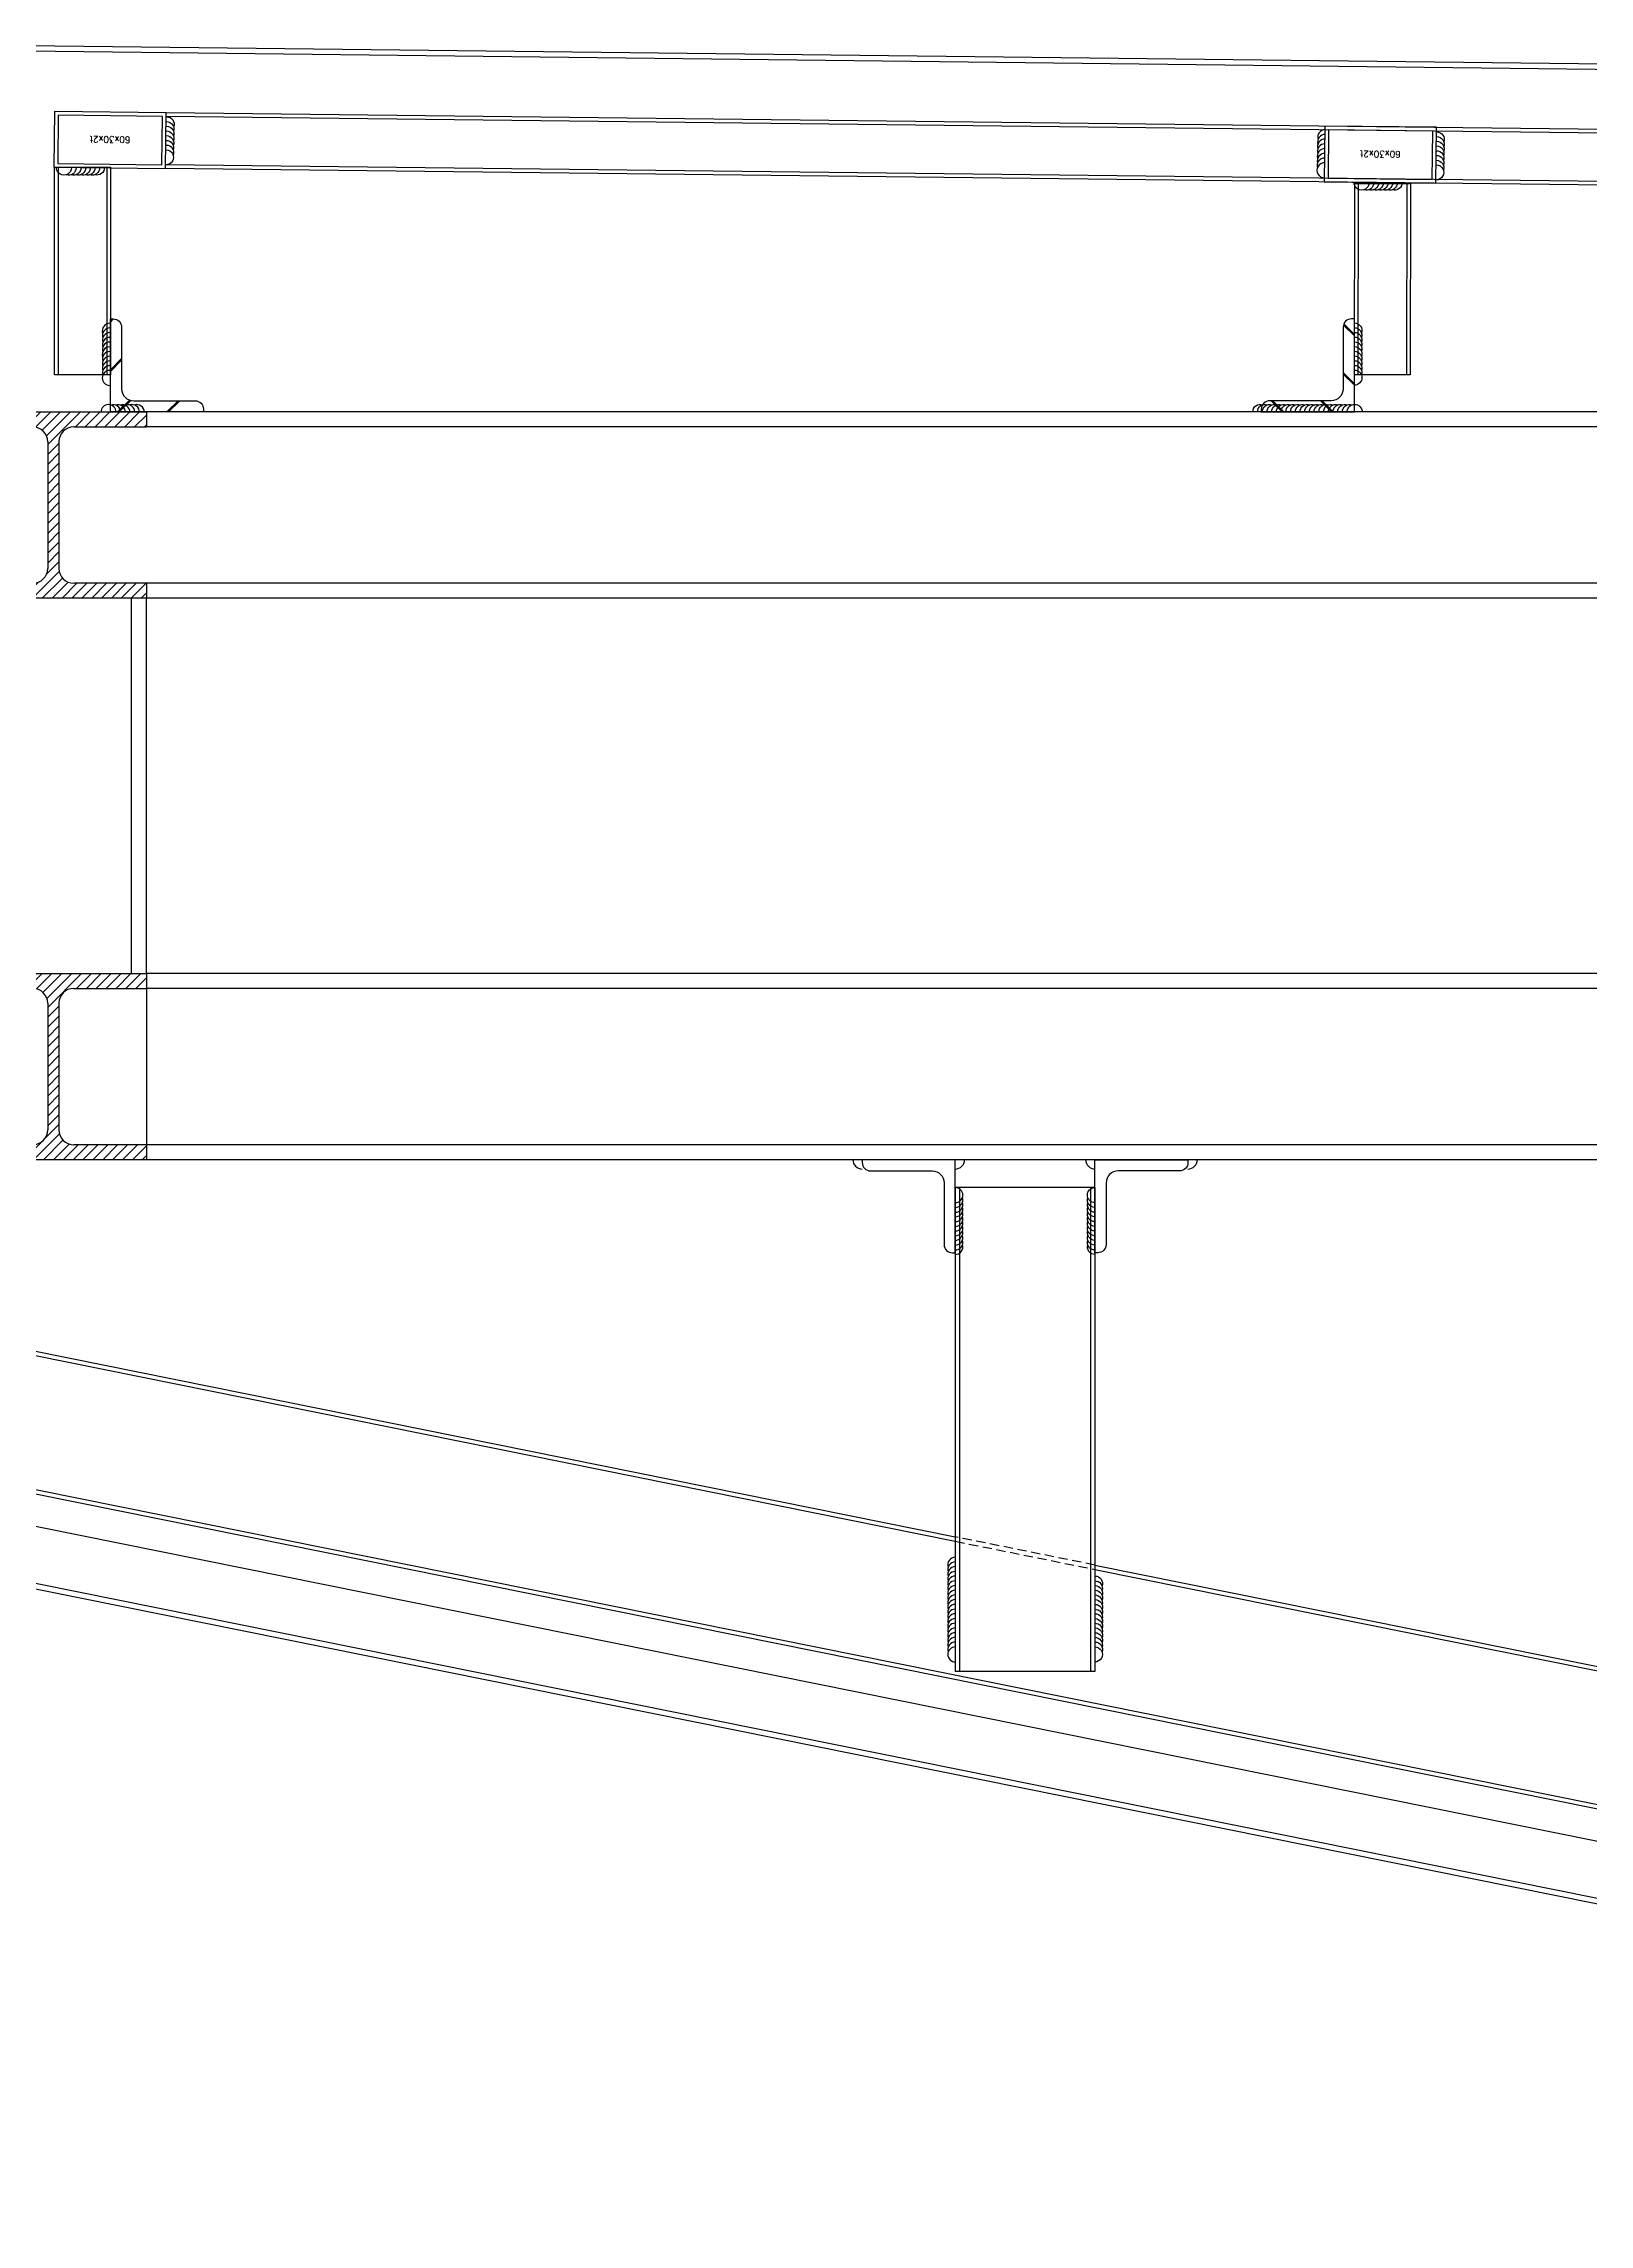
# Model space of a CAD drawing. Extents: x -3378 to 102197, y -3799 to 48702.
# Drawn here: x 84049 to 84880, y 32152 to 33323 of the extents above; entities that cross this region are included whole.
import ezdxf

# ---------------------------------------------------------------- set-up
doc = ezdxf.new("R2010")
doc.units = 0
doc.linetypes.add('HIDDEN', pattern=[0.375, 0.25, -0.125])
for name, color, linetype in [('24WELD', 55, 'Continuous'), ('GM_SECT_15', 15, 'Continuous'), ('steel', 7, 'Continuous'), ('視覺模型鋁擠型暫替', 4, 'Continuous'), ('金屬面材 METAL PANEL', 2, 'Continuous'), ('鐵件', 6, 'Continuous'), ('隱藏線 HIDDEN', 8, 'HIDDEN')]:
    doc.layers.add(name, color=color, linetype=linetype)
doc.layers.add('不顯示', color=254, linetype='Continuous', plot=False)
doc.styles.add('DIM', font='simplex.shx', dxfattribs={"bigfont": 'chineset.shx'})
pattern_1 = [(45, (0, 0), (-13.2583, 13.2583), []), (45, (0.875, 0), (-13.2583, 13.2583), [])]

# ---------------------------------------------------------------- blocks, each defined once
blk = doc.blocks.new('H-100x100x6x8')
at = {"layer": '視覺模型鋁擠型暫替', "linetype": 'Continuous'}
h = blk.add_hatch(dxfattribs=at)
h.set_pattern_fill('ANSI31', color=1, scale=30)
h.set_pattern_definition([(45, (-90912.223, -1005445.726), (-2.65165043, 2.65165043), [])])
edge = h.paths.add_edge_path()
edge.add_line((61, -8), (100, -8))
edge.add_line((100, -8), (100, 0))
edge.add_line((100, 0), (0, 0))
edge.add_line((0, 0), (0, -8))
edge.add_line((0, -8), (39, -8))
edge.add_arc((39, -16), 8, 0, 90, ccw=False)
edge.add_line((47, -16), (47, -84))
edge.add_arc((39, -84), 8, -90, 0, ccw=False)
edge.add_line((39, -92), (0, -92))
edge.add_line((0, -92), (0, -100))
edge.add_line((0, -100), (100, -100))
edge.add_line((100, -100), (100, -92))
edge.add_line((100, -92), (61, -92))
edge.add_arc((61, -84), 8, 180, 270, ccw=False)
edge.add_line((53, -84), (53, -16))
edge.add_arc((61, -16), 8, 90, 180, ccw=False)
h.paths.add_polyline_path([(51.9, -76.8), (51.9, -70.8)], flags=16)
h.paths.add_polyline_path([(93.1, -6), (93.1, -2)], flags=16)
h.paths.add_polyline_path([(93.1, -98), (93.1, -94)], flags=16)
h.paths.add_polyline_path([(75.4, -100.5), (75.4, -93)])
for p, q in [((0, 0), (100, 0)), ((0, -8), (0, 0)), ((100, 0), (100, -8)), ((0, -8), (39, -8)), ((61, -8), (100, -8)), ((47, -16), (47, -84)), ((53, -16), (53, -84)), ((0, -100), (0, -92)), ((39, -92), (0, -92)), ((100, -92), (61, -92)), ((100, -92), (100, -100)), ((100, -100), (0, -100))]:
    blk.add_line(p, q, dxfattribs=at)
for centre, start, end in [((39, -16), 0, 90), ((61, -16), 90, 180), ((39, -84), 270, 0), ((61, -84), 180, 270)]:
    blk.add_arc(centre, 8, start, end, dxfattribs=at)
blk = doc.blocks.new('*u145')
at = {"layer": 'Defpoints'}
h = blk.add_hatch(color=251, dxfattribs=at)
h.dxf.hatch_style = 1
edge = h.paths.add_edge_path(flags=17)
edge.add_arc((0, 0), 0.26, 0, 360)
edge = h.paths.add_edge_path()
edge.add_arc((0, 0), 0.282, 0, 360)
h.paths.add_polyline_path([(-0.1, 0.1), (0.1, 0.1), (0.1, 0.1), (0.1, 0.1), (0.1, 0.1), (0.1, 0.1), (0.2, 0.1), (0.2, 0.2), (0.1, 0.2), (0, 0.2), (0, 0.2), (0, 0.2), (0, 0.2), (0, 0.2), (0, 0.2), (0, 0.2), (-0.1, 0.2), (-0.2, 0.2), (-0.2, 0.1), (-0.1, 0.1), (-0.1, 0.1), (-0.1, 0.1), (-0.1, 0.1)], flags=16)
h.paths.add_polyline_path([(0.1, 0.1), (-0.1, 0.1), (-0.1, 0.1), (-0.1, 0.1), (0.1, 0.1), (0.1, 0.1)], flags=16)
h.paths.add_polyline_path([(0.1, 0), (-0.1, 0), (-0.2, 0), (-0.1, 0), (0, 0), (0, 0), (0, -0.2), (0, -0.2), (0, -0.2), (0, -0.2), (0, 0), (0, 0), (0.1, 0), (0.2, 0)], flags=16)
h.paths.add_polyline_path([(0.1, -0.1), (0.1, -0.1), (0.1, -0.1), (0.1, -0.1), (0.1, -0.2), (0.1, -0.2), (0.1, -0.1), (0.1, -0.1), (0.1, -0.1), (0.1, -0.1)], flags=16)
h.paths.add_polyline_path([(-0.1, -0.1), (-0.1, -0.1), (-0.1, -0.1), (-0.1, -0.1), (-0.1, -0.2), (-0.2, -0.2), (-0.1, -0.2), (-0.1, -0.2), (-0.1, -0.2), (-0.1, -0.1), (-0.1, -0.1)], flags=16)
blk = doc.blocks.new('*U168')
h = blk.add_hatch()
h.set_pattern_fill('STEEL1', color=256, scale=0.5, pattern_type=2)
h.set_pattern_definition(pattern_1)
edge = h.paths.add_edge_path()
edge.add_line((0, 50), (0, 0))
edge.add_line((0, 0), (50, 0))
edge.add_line((50, 0), (50, 1.5))
edge.add_arc((45.5, 1.5), 4.5, 0, 90)
edge.add_line((45.5, 6), (12.5, 6))
edge.add_arc((12.5, 12.5), 6.5, 180, 270, ccw=False)
edge.add_line((6, 12.5), (6, 45.5))
edge.add_arc((1.5, 45.5), 4.5, 0, 90)
edge.add_line((1.5, 50), (0, 50))
at = {"layer": '鐵件'}
blk.add_lwpolyline([(0, 50), (0, 0), (50, 0), (50, 1.5, 0.414214), (45.5, 6), (12.5, 6, -0.414214), (6, 12.5), (6, 45.5, 0.414214), (1.5, 50)], format="xyb", close=True, dxfattribs=at)
blk.add_blockref('*u145', (0, 0))
blk = doc.blocks.new('*U169')
h = blk.add_hatch()
h.set_pattern_fill('STEEL1', color=256, scale=0.5, pattern_type=2)
h.set_pattern_definition(pattern_1)
edge = h.paths.add_edge_path()
edge.add_line((0, 50), (0, 0))
edge.add_line((0, 0), (50, 0))
edge.add_line((50, 0), (50, 1.5))
edge.add_arc((45.5, 1.5), 4.5, 0, 90)
edge.add_line((45.5, 6), (12.5, 6))
edge.add_arc((12.5, 12.5), 6.5, 180, 270, ccw=False)
edge.add_line((6, 12.5), (6, 45.5))
edge.add_arc((1.5, 45.5), 4.5, 0, 90)
edge.add_line((1.5, 50), (0, 50))
at = {"layer": '鐵件'}
blk.add_lwpolyline([(0, 50), (0, 0), (50, 0), (50, 1.5, 0.414214), (45.5, 6), (12.5, 6, -0.414214), (6, 12.5), (6, 45.5, 0.414214), (1.5, 50)], format="xyb", close=True, dxfattribs=at)
blk.add_blockref('*u145', (0, 0))
blk = doc.blocks.new('60x30x2t')
at = {"layer": 'GM_SECT_15'}
for points in [[(0, -30), (60, -30), (60, 0), (0, 0)], [(2, -28), (58, -28), (58, -2), (2, -2)]]:
    blk.add_lwpolyline(points, close=True, dxfattribs=at)
at = {"layer": '不顯示', "linetype": 'Continuous', "insert": (19.1, -13.5), "char_height": 3.5, "attachment_point": 1, "style": 'DIM'}
blk.add_mtext_dynamic_manual_height_columns('60x30x2t', width=104.263, gutter_width=87.5, heights=[0], dxfattribs=at)
blk = doc.blocks.new('*U692')
for centre, end in [((-0.6, -11.5), 15.2733), ((-0.5, -9), 15.2733), ((-0.3, -6.5), 15.2733), ((-0.2, -4), 87.0635), ((-1.1, -21.5), 15.2733), ((-1, -19), 15.2733), ((-0.8, -16.5), 15.2733), ((-0.7, -14), 15.2733)]:
    blk.add_arc(centre, 4, 267.0635, end)
blk = doc.blocks.new('*U693')
for centre, end in [((4, -0.3), 176.1329), ((6.5, -0.4), 104.3427), ((9, -0.6), 104.3427), ((11.5, -0.8), 104.3427), ((14, -0.9), 104.3427), ((16.5, -1.1), 104.3427), ((19, -1.3), 104.3427), ((21.5, -1.5), 104.3427)]:
    blk.add_arc(centre, 4, 356.1329, end)
blk = doc.blocks.new('*U694')
for centre, end in [((-0.6, -11.5), 15.2733), ((-0.5, -9), 15.2733), ((-0.3, -6.5), 15.2733), ((-0.2, -4), 87.0635), ((-1.1, -21.5), 15.2733), ((-1, -19), 15.2733), ((-0.8, -16.5), 15.2733), ((-0.7, -14), 15.2733)]:
    blk.add_arc(centre, 4, 267.0635, end)
blk = doc.blocks.new('*U695')
for centre, end in [((-54, 1.7), 286.3529), ((-51.5, 1.7), 286.3529), ((-49, 1.6), 286.3529), ((-46.5, 1.5), 286.3529), ((-44, 1.4), 286.3529), ((-41.5, 1.3), 286.3529), ((-39, 1.3), 286.3529), ((-36.5, 1.2), 286.3529), ((-34, 1.1), 286.3529), ((-31.5, 1), 286.3529), ((-29, 0.9), 286.3529), ((-26.5, 0.9), 286.3529), ((-24, 0.8), 286.3529), ((-21.5, 0.7), 286.3529), ((-19, 0.6), 286.3529), ((-16.5, 0.5), 286.3529), ((-14, 0.5), 286.3529), ((-11.5, 0.4), 286.3529), ((-9, 0.3), 286.3529), ((-6.5, 0.2), 286.3529), ((-4, 0.1), 358.1431)]:
    blk.add_arc(centre, 4, 178.1431, end)
blk = doc.blocks.new('*U696')
for centre, end in [((-0.4, -11.5), 16.3529), ((-0.3, -9), 16.3529), ((-0.1, -4), 88.1431), ((-0.2, -6.5), 16.3529), ((-0.8, -24), 16.3529), ((-0.7, -21.5), 16.3529), ((-0.5, -16.5), 16.3529), ((-0.6, -19), 16.3529), ((-0.5, -14), 16.3529), ((-0.9, -29), 16.3529), ((-0.9, -26.5), 16.3529)]:
    blk.add_arc(centre, 4, 268.1431, end)
blk = doc.blocks.new('*U697')
for centre, end in [((-19, 0.6), 286.3529), ((-16.5, 0.5), 286.3529), ((-14, 0.5), 286.3529), ((-11.5, 0.4), 286.3529), ((-9, 0.3), 286.3529), ((-6.5, 0.2), 286.3529), ((-4, 0.1), 358.1431)]:
    blk.add_arc(centre, 4, 178.1431, end)
blk = doc.blocks.new('*U698')
for centre, end in [((-0.4, -11.5), 16.3529), ((-0.3, -9), 16.3529), ((-0.1, -4), 88.1431), ((-0.2, -6.5), 16.3529), ((-0.8, -24), 16.3529), ((-0.7, -21.5), 16.3529), ((-0.5, -16.5), 16.3529), ((-0.6, -19), 16.3529), ((-0.5, -14), 16.3529), ((-0.9, -29), 16.3529), ((-0.9, -26.5), 16.3529)]:
    blk.add_arc(centre, 4, 268.1431, end)
blk = doc.blocks.new('*U699')
for centre, end in [((-0.6, -11.5), 15.2733), ((-0.5, -9), 15.2733), ((-0.3, -6.5), 15.2733), ((-0.2, -4), 87.0635), ((-1.1, -21.5), 15.2733), ((-1, -19), 15.2733), ((-0.8, -16.5), 15.2733), ((-0.7, -14), 15.2733)]:
    blk.add_arc(centre, 4, 267.0635, end)
blk = doc.blocks.new('*U679')
for centre, end in [((4, -0.3), 176.1329), ((6.5, -0.4), 104.3427), ((9, -0.6), 104.3427), ((11.5, -0.8), 104.3427), ((14, -0.9), 104.3427), ((16.5, -1.1), 104.3427), ((19, -1.3), 104.3427), ((21.5, -1.5), 104.3427)]:
    blk.add_arc(centre, 4, 356.1329, end)
blk = doc.blocks.new('*U484')
for centre, end in [((3.9, -0.7), 170.022), ((6.4, -1.1), 98.2318), ((8.9, -1.6), 98.2318), ((11.3, -2), 98.2318), ((13.8, -2.4), 98.2318), ((16.3, -2.9), 98.2318), ((18.7, -3.3), 98.2318), ((21.2, -3.7), 98.2318), ((23.6, -4.2), 98.2318), ((26.1, -4.6), 98.2318), ((28.6, -5), 98.2318), ((31, -5.5), 98.2318)]:
    blk.add_arc(centre, 4, 350.022, end)
blk = doc.blocks.new('*U485')
for centre, end in [((3.9, -0.7), 170.022), ((6.4, -1.1), 98.2318), ((8.9, -1.6), 98.2318), ((11.3, -2), 98.2318), ((13.8, -2.4), 98.2318), ((16.3, -2.9), 98.2318), ((18.7, -3.3), 98.2318), ((21.2, -3.7), 98.2318), ((23.6, -4.2), 98.2318), ((26.1, -4.6), 98.2318), ((28.6, -5), 98.2318), ((31, -5.5), 98.2318)]:
    blk.add_arc(centre, 4, 350.022, end)
blk = doc.blocks.new('*U476')
for centre, end in [((3.9, -0.7), 170.022), ((6.4, -1.1), 98.2318), ((8.9, -1.6), 98.2318), ((11.3, -2), 98.2318), ((13.8, -2.4), 98.2318), ((16.3, -2.9), 98.2318), ((18.7, -3.3), 98.2318), ((21.2, -3.7), 98.2318), ((23.6, -4.2), 98.2318), ((26.1, -4.6), 98.2318), ((28.6, -5), 98.2318), ((31, -5.5), 98.2318), ((33.5, -5.9), 98.2318), ((35.9, -6.3), 98.2318), ((38.4, -6.8), 98.2318), ((40.9, -7.2), 98.2318)]:
    blk.add_arc(centre, 4, 350.022, end)
blk = doc.blocks.new('*U477')
for centre, end in [((3.9, -0.7), 170.022), ((6.4, -1.1), 98.2318), ((8.9, -1.6), 98.2318), ((11.3, -2), 98.2318), ((13.8, -2.4), 98.2318), ((16.3, -2.9), 98.2318), ((18.7, -3.3), 98.2318), ((21.2, -3.7), 98.2318), ((23.6, -4.2), 98.2318), ((26.1, -4.6), 98.2318), ((28.6, -5), 98.2318), ((31, -5.5), 98.2318), ((33.5, -5.9), 98.2318), ((35.9, -6.3), 98.2318), ((38.4, -6.8), 98.2318), ((40.9, -7.2), 98.2318), ((43.3, -7.6), 98.2318), ((45.8, -8.1), 98.2318), ((48.3, -8.5), 98.2318), ((50.7, -8.9), 98.2318)]:
    blk.add_arc(centre, 4, 350.022, end)

msp = doc.modelspace()

# ---------------------------------------------------------------- linework, layer by layer
at = {"color": 2}
for centre, start, end in [((84489.083, 32723.428, 0), 180, 270), ((84539.083, 32723.428, 0), 270, 360), ((84614.083, 32723.428, 0), 180, 270), ((84664.083, 32723.428, 0), 270, 360)]:
    msp.add_arc(centre, 5, start, end, dxfattribs=at)
msp.add_arc((84539.083, 32723.428, 0), 5, 179.999999, 180)
at = {"layer": 'GM_SECT_15'}
for p, q in [((85571.685, 33266.938), (84115.205, 33283.792, 0)), ((85571.746, 33268.937), (84115.229, 33285.792, 0)), ((85571.685, 33238.936), (84114.878, 33255.794, 0)), ((85571.685, 33240.936), (84114.902, 33257.794, 0)), ((84614.083, 32708.429, 0), (84539.083, 32708.428, 0)), ((84539.083, 32708.428, 0), (84539.083, 32448.468, 0)), ((84541.383, 32708.428, 0), (84541.383, 32448.468, 0)), ((84611.783, 32708.429, 0), (84611.783, 32448.468, 0)), ((84614.083, 32708.429, 0), (84614.083, 32448.468, 0)), ((83946.946, 32637.95, 0), (84538.977, 32518.516)), ((83949.245, 32639.832), (84538.977, 32520.862)), ((83874.247, 32578.451), (85652.628, 32219.688)), ((83876.547, 32580.334), (85653.083, 32221.942)), ((84614.083, 32505.71), (85539.083, 32319.105)), ((84614.083, 32503.364), (85539.083, 32316.758)), ((84614.083, 32448.468, 0), (84539.083, 32448.468, 0))]:
    msp.add_line(p, q, dxfattribs=at)
at = {"layer": 'GM_SECT_15', "elevation": 0}
for points in [[(84085.233, 33145.076), (84055.233, 33145.076), (84055.233, 33256.504), (84085.233, 33256.504)], [(84083.233, 33145.076), (84057.233, 33145.076), (84057.233, 33256.504), (84083.233, 33256.504)]]:
    msp.add_lwpolyline(points, close=True, dxfattribs=at)
at = {"layer": 'GM_SECT_15'}
for points in [[(84783.45, 33145.076), (84753.45, 33145.076), (84753.654, 33247.703), (84783.654, 33247.703)], [(84781.45, 33145.076), (84755.45, 33145.076), (84755.654, 33247.703), (84781.654, 33247.703)]]:
    msp.add_lwpolyline(points, close=True, dxfattribs=at)
at = {"layer": 'steel', "elevation": 0}
for points in [[(84533.083, 32677.928, 0.41421356), (84537.583, 32673.428), (84539.083, 32673.428), (84539.083, 32723.428), (84489.083, 32723.428), (84489.083, 32721.928, 0.41421356), (84493.583, 32717.428), (84526.583, 32717.428, -0.41421356), (84533.083, 32710.928)], [(84620.083, 32677.928, -0.41421356), (84615.583, 32673.428), (84614.083, 32673.428), (84614.083, 32723.428), (84664.083, 32723.428), (84664.083, 32721.928, -0.41421356), (84659.583, 32717.428), (84626.583, 32717.428, 0.41421356), (84620.083, 32710.928)]]:
    msp.add_lwpolyline(points, format="xyb", close=True, dxfattribs=at)
at = {"layer": '視覺模型鋁擠型暫替', "linetype": 'Continuous'}
for p, q in [((86075.861, 33125.076), (84104.506, 33125.076)), ((86075.861, 33117.076), (84104.506, 33117.076)), ((86075.861, 33033.076), (84104.506, 33033.076)), ((84096.506, 32823.429), (84096.506, 33025.076)), ((84104.506, 32823.429), (84104.506, 33025.076)), ((86075.861, 33025.076), (84104.506, 33025.076)), ((86161.701, 32823.434, 0), (84104.506, 32823.429)), ((84104.506, 32823.429), (84104.506, 32723.428)), ((86161.701, 32815.434, 0), (84104.506, 32815.429)), ((86161.721, 32731.432, 0), (84104.506, 32731.428)), ((86161.721, 32723.432, 0), (84104.506, 32723.428))]:
    msp.add_line(p, q, dxfattribs=at)
at = {"layer": '金屬面材 METAL PANEL'}
for p, q in [((85633.726, 33303.217, 0), (83945.238, 33322.924)), ((83924.094, 32551.036), (85638.138, 32205.294)), ((83914.644, 32519.276), (85737.39, 32151.563, 0)), ((83915.237, 32522.217), (85737.983, 32154.504, 0))]:
    msp.add_line(p, q, dxfattribs=at)
at = {"layer": '金屬面材 METAL PANEL', "elevation": 0}
msp.add_lwpolyline([(85633.69, 33300.216), (83948.238, 33319.889), (83948.238, 33286.585), (83933.238, 33286.585), (83933.238, 33289.585), (83945.238, 33289.585), (83945.238, 33322.924)], dxfattribs=at)
at = {"layer": '隱藏線 HIDDEN', "linetype": 'HIDDEN', "ltscale": 20}
for p, q in [((84614.083, 32505.71), (84539.083, 32520.841)), ((84539.083, 32518.494), (84614.083, 32503.364))]:
    msp.add_line(p, q, dxfattribs=at)

# ---------------------------------------------------------------- block references
at = {"xscale": -1, "rotation": 270.0000000000463}
msp.add_blockref('*U168', (84085.201, 33125.076), dxfattribs=at)
at = {"rotation": 89.9999999999537}
msp.add_blockref('*U169', (84753.45, 33125.076), dxfattribs=at)
at = {"layer": '24WELD'}
for name, p, xscale, yscale, zscale, rotation in [('*U699', (84114.996, 33257.792, 0), -1.012500000000001, 1.012500000000001, 1.012500000000001, 176.1328755874213), ('*U694', (84737.341, 33250.833, 0), 1.012500000000003, 1.012500000000003, 1.012500000000003, 181.7184716819664), ('*U692', (84797.33, 33249.708, 0), -1.012500000000001, 1.012500000000001, 1.012500000000001, 176.1328755874213), ('*U679', (84056.155, 33256.318, 0), -1.012500000000001, 1.012500000000001, 1.012500000000001, 176.1328755874213), ('*U693', (84753.267, 33248.248, 0), -1.012500000000001, 1.012500000000001, 1.012500000000001, 176.1328755874213), ('*U698', (84084.917, 33139.315), 1.012500000000001, 1.012500000000001, 1.012500000000001, 181.8569371983544), ('*U696', (84753.45, 33139.447), -1.012500000000001, 1.012500000000001, 1.012500000000001, 178.1430628016457), ('*U697', (84080.087, 33124.944), 1.012500000000001, 1.012500000000001, 1.012500000000001, 181.8569371983544), ('*U695', (84757.647, 33125.076, 0), -1.012500000000001, 1.012500000000001, 1.012500000000001, 178.1430628016457), ('*U484', (84539.083, 32708.428, 0), 1.012500000000001, 1.012500000000001, 1.012500000000001, 279.9783111793436), ('*U485', (84614.083, 32708.428, 0), -1.012500000000001, 1.012500000000001, 1.012500000000001, 80.02168882065637), ('*U477', (84539.083, 32453.704, 0), 1.012500000000001, 1.012500000000001, 1.012500000000001, 99.97831117934365), ('*U476', (84614.083, 32453.704, 0), -1.012500000000001, 1.012500000000001, 1.012500000000001, 260.0216888206563)]:
    msp.add_blockref(name, p, dxfattribs=dict(at, xscale=xscale, yscale=yscale, zscale=zscale, rotation=rotation))
at = {"layer": '視覺模型鋁擠型暫替', "linetype": 'Continuous'}
for p in [(84004.506, 33125.076), (84004.506, 32823.429)]:
    msp.add_blockref('H-100x100x6x8', p, dxfattribs=at)
at = {"layer": '鐵件', "linetype": 'Continuous'}
for p, rotation in [((84114.871, 33255.794, 0), 179.3177156079588), ((84797.297, 33247.96), 179.3177156079552)]:
    msp.add_blockref('60x30x2t', p, dxfattribs=dict(at, rotation=rotation))

doc.saveas('drawing.dxf')
